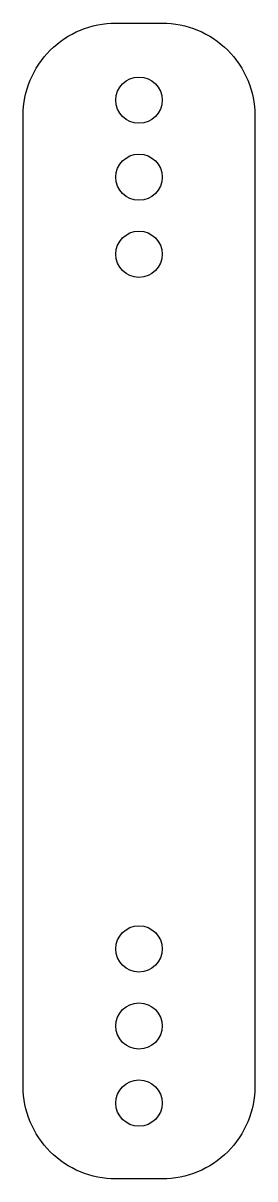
# Model space of a CAD drawing. Header units: millimetres. Extents: x -7.5 to 7.5, y -37.5 to 37.5.
import ezdxf

# ---------------------------------------------------------------- set-up
doc = ezdxf.new("R2010")
doc.units = ezdxf.units.MM
doc.layers.get('0').update_dxf_attribs({"linetype": 'CONTINUOUS'})

msp = doc.modelspace()

# ---------------------------------------------------------------- linework, layer by layer
msp.add_lwpolyline([(-7.5, 31.5, -0.414214), (-1.5, 37.5), (1.5, 37.5, -0.414214), (7.5, 31.5), (7.5, -31.5, -0.414214), (1.5, -37.5), (-1.5, -37.5, -0.414214), (-7.5, -31.5)], format="xyb", close=True)
for centre in [(0, 32.5), (0, 27.5), (0, 22.5), (0, -22.579), (0, -27.579), (0, -32.579)]:
    msp.add_circle(centre, 1.5)

doc.saveas('drawing.dxf')
